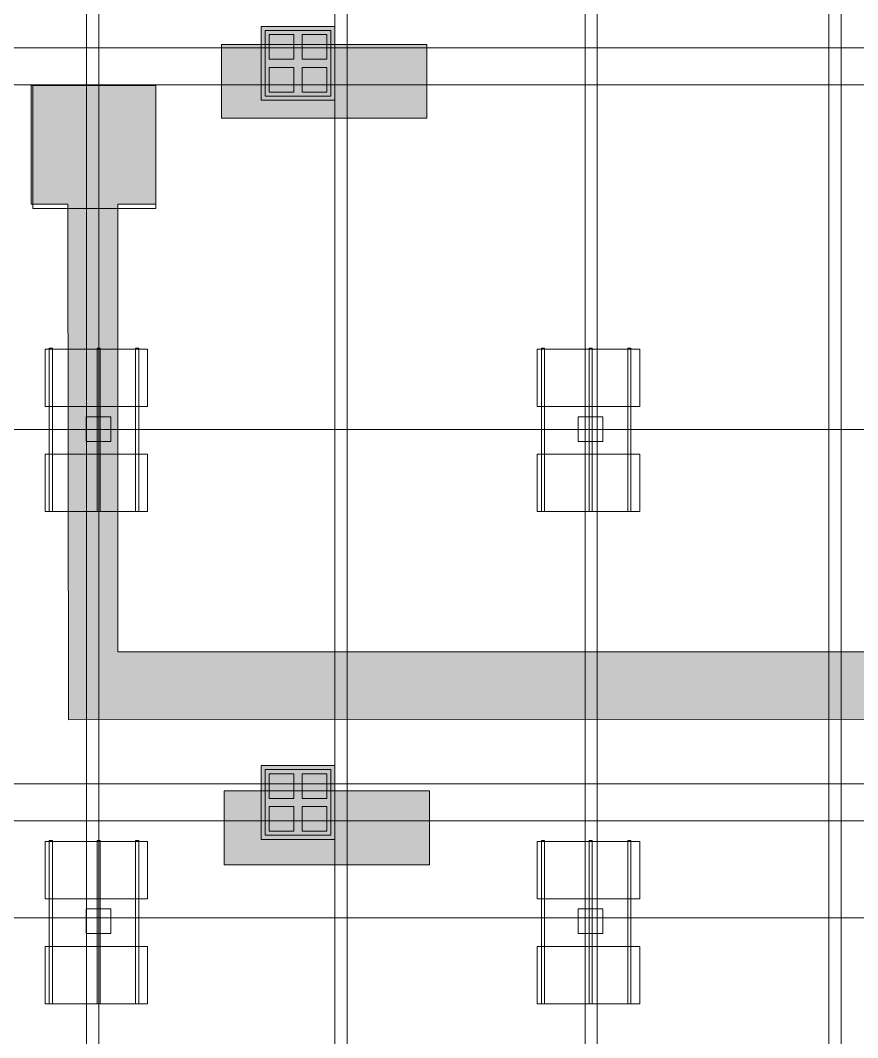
# Model space of a CAD drawing. Header units: inches. Extents: x -10671 to 1761, y -674 to 7170.
# Drawn here: x -9153.5 to -8745.6, y 3143.7 to 3639.2 of the extents above; entities that cross this region are included whole.
import ezdxf

# ---------------------------------------------------------------- set-up
doc = ezdxf.new("R2010")
doc.units = ezdxf.units.IN
doc.header["$LTSCALE"] = 19.2
doc.header["$MEASUREMENT"] = 0
for name, color, linetype, lineweight, true_color in [('DWG-bldg-utility box', 3, 'Continuous', 18, 0x00ff00), ('Venue-Ceiling-HVAC', 7, 'Continuous', 5, 0xbbbbbb), ('Venue-NO HANG ZONE', 7, 'Continuous', 15, 0xdd0000), ('Venue-Rigging Steel-High', 7, 'Continuous', 5, 0x800000), ('Venue-Rigging Steel-Low', 7, 'Continuous', 5, 0x0000dd)]:
    doc.layers.add(name, color=color, linetype=linetype, lineweight=lineweight, true_color=true_color)
for name, color, linetype, lineweight in [('Venue-Ceiling-Lights', 7, 'Continuous', 5), ('Venue-Ceiling-Lights Circuits', 7, 'Continuous', 5), ('Venue-Floor Pockets', 7, 'Continuous', 5)]:
    doc.layers.add(name, color=color, linetype=linetype, lineweight=lineweight)

# ---------------------------------------------------------------- blocks, each defined once
blk = doc.blocks.new('FLOORBOX')
at = {"layer": 'Venue-Floor Pockets', "linetype": 'Continuous', "lineweight": 0, "true_color": 0xaaaaaa}
blk.add_hatch(color=253, dxfattribs=at).paths.add_polyline_path([(-18, 18), (18, 18), (18, -18), (-18, -18)])
at = {"layer": 'Venue-Floor Pockets', "linetype": 'Continuous', "lineweight": 0, "true_color": 0xbbbbbb}
blk.add_hatch(color=9, dxfattribs=at).paths.add_polyline_path([(-16, 16), (16, 16), (16, -16), (-16, -16)])
at = {"layer": 'Venue-Floor Pockets', "linetype": 'Continuous', "lineweight": 0, "true_color": 0xdddddd}
for points in [[(-14, 14), (-2, 14), (-2, 2), (-14, 2)], [(2, 14), (14, 14), (14, 2), (2, 2)], [(-14, -2), (-2, -2), (-2, -14), (-14, -14)], [(2, -2), (14, -2), (14, -14), (2, -14)]]:
    blk.add_hatch(color=254, dxfattribs=at).paths.add_polyline_path(points)
at = {"layer": 'Venue-Floor Pockets', "color": 7, "linetype": 'Continuous', "lineweight": 5, "flags": 128}
for points in [[(-18, 18), (18, 18), (18, -18), (-18, -18)], [(-16, 16), (16, 16), (16, -16), (-16, -16)], [(-14, 14), (-2, 14), (-2, 2), (-14, 2)], [(2, 14), (14, 14), (14, 2), (2, 2)], [(-14, -2), (-2, -2), (-2, -14), (-14, -14)], [(2, -2), (14, -2), (14, -14), (2, -14)]]:
    blk.add_lwpolyline(points, close=True, dxfattribs=at)
blk = doc.blocks.new('Group-8-1')
at = {"layer": 'Venue-Ceiling-HVAC'}
for points in [[(-9147.45, 3547.52, 360.05), (-9147.45, 3547.52, 390.05), (-9147.45, 3607.52, 390.05), (-9147.45, 3607.52, 360.05)], [(-9147.45, 3607.52, 360.05), (-9147.45, 3607.52, 390.05), (-9087.45, 3607.52, 390.05), (-9087.45, 3607.52, 360.05)], [(-9147.45, 3547.52, 360.05), (-9147.45, 3607.52, 360.05), (-9087.45, 3607.52, 360.05), (-9087.45, 3547.52, 360.05)], [(-9147.45, 3547.52, 390.05), (-9147.45, 3607.52, 390.05), (-9087.45, 3607.52, 390.05), (-9087.45, 3547.52, 390.05)], [(-9087.45, 3607.52, 360.05), (-9087.45, 3607.52, 390.05), (-9087.45, 3547.52, 390.05), (-9087.45, 3547.52, 360.05)], [(-9087.45, 3547.52, 360.05), (-9087.45, 3547.52, 390.05), (-9147.45, 3547.52, 390.05), (-9147.45, 3547.52, 360.05)]]:
    blk.add_3dface(points, dxfattribs=at)
blk = doc.blocks.new('Group-10-1')
at = {"layer": 'Venue-Ceiling-HVAC'}
blk.add_blockref('Group-8-1', (0, 0), dxfattribs=at)
blk = doc.blocks.new('Group-25-1')
at = {"layer": 'Venue-Ceiling-Lights', "color": 7, "linetype": 'Continuous', "lineweight": 5}
for points in [[(-9141.5, 3399.93, 355.98), (-9141.5, 3399.93, 359.98), (-9141.5, 3427.93, 359.98), (-9141.5, 3427.93, 355.98)], [(-9141.5, 3427.93, 355.98), (-9141.5, 3427.93, 359.98), (-9091.5, 3427.93, 359.98), (-9091.5, 3427.93, 355.98)], [(-9091.5, 3427.93, 359.98), (-9141.5, 3427.93, 359.98), (-9141.5, 3399.93, 359.98), (-9091.5, 3399.93, 359.98)], [(-9091.5, 3399.93, 355.98), (-9141.5, 3399.93, 355.98), (-9141.5, 3427.93, 355.98), (-9091.5, 3427.93, 355.98)], [(-9091.5, 3427.93, 355.98), (-9091.5, 3427.93, 359.98), (-9091.5, 3399.93, 359.98), (-9091.5, 3399.93, 355.98)], [(-9091.5, 3399.93, 355.98), (-9091.5, 3399.93, 359.98), (-9141.5, 3399.93, 359.98), (-9141.5, 3399.93, 355.98)]]:
    blk.add_3dface(points, dxfattribs=at)
blk = doc.blocks.new('Group-26-1')
at = {"layer": 'Venue-Ceiling-Lights', "color": 7, "linetype": 'Continuous', "lineweight": 5}
for points in [[(-9097.35, 3399.93, 360.05), (-9097.35, 3399.93, 361.05), (-9097.35, 3479.51, 361.05), (-9097.35, 3479.51, 360.05)], [(-9097.35, 3479.51, 360.05), (-9097.35, 3479.51, 361.05), (-9095.85, 3479.51, 361.05), (-9095.85, 3479.51, 360.05)], [(-9095.85, 3479.51, 361.05), (-9097.35, 3479.51, 361.05), (-9097.35, 3399.93, 361.05), (-9095.85, 3399.93, 361.05)], [(-9095.85, 3399.93, 360.05), (-9097.35, 3399.93, 360.05), (-9097.35, 3479.51, 360.05), (-9095.85, 3479.51, 360.05)], [(-9095.85, 3479.51, 360.05), (-9095.85, 3479.51, 361.05), (-9095.85, 3399.93, 361.05), (-9095.85, 3399.93, 360.05)], [(-9095.85, 3399.93, 360.05), (-9095.85, 3399.93, 361.05), (-9097.35, 3399.93, 361.05), (-9097.35, 3399.93, 360.05)]]:
    blk.add_3dface(points, dxfattribs=at)
blk = doc.blocks.new('Group-27-1')
at = {"layer": 'Venue-Ceiling-Lights', "color": 7, "linetype": 'Continuous', "lineweight": 5}
for points in [[(-9116.17, 3399.93, 360.05), (-9116.17, 3399.93, 361.05), (-9116.17, 3479.51, 361.05), (-9116.17, 3479.51, 360.05)], [(-9116.17, 3479.51, 360.05), (-9116.17, 3479.51, 361.05), (-9114.67, 3479.51, 361.05), (-9114.67, 3479.51, 360.05)], [(-9114.67, 3479.51, 361.05), (-9116.17, 3479.51, 361.05), (-9116.17, 3399.93, 361.05), (-9114.67, 3399.93, 361.05)], [(-9114.67, 3399.93, 360.05), (-9116.17, 3399.93, 360.05), (-9116.17, 3479.51, 360.05), (-9114.67, 3479.51, 360.05)], [(-9114.67, 3479.51, 360.05), (-9114.67, 3479.51, 361.05), (-9114.67, 3399.93, 361.05), (-9114.67, 3399.93, 360.05)], [(-9114.67, 3399.93, 360.05), (-9114.67, 3399.93, 361.05), (-9116.17, 3399.93, 361.05), (-9116.17, 3399.93, 360.05)]]:
    blk.add_3dface(points, dxfattribs=at)
blk = doc.blocks.new('Group-28-1')
at = {"layer": 'Venue-Ceiling-Lights', "color": 7, "linetype": 'Continuous', "lineweight": 5}
for points in [[(-9139.44, 3399.93, 360.05), (-9139.44, 3399.93, 361.05), (-9139.44, 3479.51, 361.05), (-9139.44, 3479.51, 360.05)], [(-9139.44, 3479.51, 360.05), (-9139.44, 3479.51, 361.05), (-9137.94, 3479.51, 361.05), (-9137.94, 3479.51, 360.05)], [(-9137.94, 3479.51, 361.05), (-9139.44, 3479.51, 361.05), (-9139.44, 3399.93, 361.05), (-9137.94, 3399.93, 361.05)], [(-9137.94, 3399.93, 360.05), (-9139.44, 3399.93, 360.05), (-9139.44, 3479.51, 360.05), (-9137.94, 3479.51, 360.05)], [(-9137.94, 3479.51, 360.05), (-9137.94, 3479.51, 361.05), (-9137.94, 3399.93, 361.05), (-9137.94, 3399.93, 360.05)], [(-9137.94, 3399.93, 360.05), (-9137.94, 3399.93, 361.05), (-9139.44, 3399.93, 361.05), (-9139.44, 3399.93, 360.05)]]:
    blk.add_3dface(points, dxfattribs=at)
blk = doc.blocks.new('Group-29-1')
at = {"layer": 'Venue-Ceiling-Lights', "color": 7, "linetype": 'Continuous', "lineweight": 5}
for points in [[(-9141.5, 3451.08, 355.98), (-9141.5, 3451.08, 359.98), (-9141.5, 3479.08, 359.98), (-9141.5, 3479.08, 355.98)], [(-9141.5, 3479.08, 355.98), (-9141.5, 3479.08, 359.98), (-9091.5, 3479.08, 359.98), (-9091.5, 3479.08, 355.98)], [(-9091.5, 3479.08, 359.98), (-9141.5, 3479.08, 359.98), (-9141.5, 3451.08, 359.98), (-9091.5, 3451.08, 359.98)], [(-9091.5, 3451.08, 355.98), (-9141.5, 3451.08, 355.98), (-9141.5, 3479.08, 355.98), (-9091.5, 3479.08, 355.98)], [(-9091.5, 3479.08, 355.98), (-9091.5, 3479.08, 359.98), (-9091.5, 3451.08, 359.98), (-9091.5, 3451.08, 355.98)], [(-9091.5, 3451.08, 355.98), (-9091.5, 3451.08, 359.98), (-9141.5, 3451.08, 359.98), (-9141.5, 3451.08, 355.98)]]:
    blk.add_3dface(points, dxfattribs=at)
blk = doc.blocks.new('Group-30-1')
at = {"layer": 'Venue-Ceiling-Lights', "color": 7, "linetype": 'Continuous', "lineweight": 5}
for points in [[(-9121.45, 3446.16, 350), (-9121.45, 3446.16, 356), (-9109.45, 3446.16, 356), (-9109.45, 3446.16, 350)], [(-9121.45, 3434.16, 350), (-9121.45, 3434.16, 356), (-9121.45, 3446.16, 356), (-9121.45, 3446.16, 350)], [(-9109.45, 3446.16, 356), (-9121.45, 3446.16, 356), (-9121.45, 3434.16, 356), (-9109.45, 3434.16, 356)], [(-9109.45, 3434.16, 350), (-9121.45, 3434.16, 350), (-9121.45, 3446.16, 350), (-9109.45, 3446.16, 350)], [(-9109.45, 3446.16, 350), (-9109.45, 3446.16, 356), (-9109.45, 3434.16, 356), (-9109.45, 3434.16, 350)], [(-9109.45, 3434.16, 350), (-9109.45, 3434.16, 356), (-9121.45, 3434.16, 356), (-9121.45, 3434.16, 350)]]:
    blk.add_3dface(points, dxfattribs=at)
blk = doc.blocks.new('Group-31-1')
at = {"layer": 'Venue-Ceiling-Lights', "color": 7}
for name in ['Group-29-1', 'Group-28-1', 'Group-27-1', 'Group-26-1', 'Group-25-1']:
    blk.add_blockref(name, (0, 0), dxfattribs=at)
at = {"layer": 'Venue-Ceiling-Lights', "color": 1, "true_color": 0xff0000}
blk.add_blockref('Group-30-1', (0, 0), dxfattribs=at)
blk = doc.blocks.new('Group-32-1')
at = {"layer": 'Venue-Ceiling-Lights', "color": 7, "linetype": 'Continuous', "lineweight": 5}
for points in [[(-9141.5, 3160.18, 355.98), (-9141.5, 3160.18, 359.98), (-9141.5, 3188.18, 359.98), (-9141.5, 3188.18, 355.98)], [(-9141.5, 3188.18, 355.98), (-9141.5, 3188.18, 359.98), (-9091.5, 3188.18, 359.98), (-9091.5, 3188.18, 355.98)], [(-9091.5, 3188.18, 359.98), (-9141.5, 3188.18, 359.98), (-9141.5, 3160.18, 359.98), (-9091.5, 3160.18, 359.98)], [(-9091.5, 3160.18, 355.98), (-9141.5, 3160.18, 355.98), (-9141.5, 3188.18, 355.98), (-9091.5, 3188.18, 355.98)], [(-9091.5, 3188.18, 355.98), (-9091.5, 3188.18, 359.98), (-9091.5, 3160.18, 359.98), (-9091.5, 3160.18, 355.98)], [(-9091.5, 3160.18, 355.98), (-9091.5, 3160.18, 359.98), (-9141.5, 3160.18, 359.98), (-9141.5, 3160.18, 355.98)]]:
    blk.add_3dface(points, dxfattribs=at)
blk = doc.blocks.new('Group-33-1')
at = {"layer": 'Venue-Ceiling-Lights', "color": 7, "linetype": 'Continuous', "lineweight": 5}
for points in [[(-9097.35, 3160.18, 360.05), (-9097.35, 3160.18, 361.05), (-9097.35, 3239.77, 361.05), (-9097.35, 3239.77, 360.05)], [(-9097.35, 3239.77, 360.05), (-9097.35, 3239.77, 361.05), (-9095.85, 3239.77, 361.05), (-9095.85, 3239.77, 360.05)], [(-9095.85, 3239.77, 361.05), (-9097.35, 3239.77, 361.05), (-9097.35, 3160.18, 361.05), (-9095.85, 3160.18, 361.05)], [(-9095.85, 3160.18, 360.05), (-9097.35, 3160.18, 360.05), (-9097.35, 3239.77, 360.05), (-9095.85, 3239.77, 360.05)], [(-9095.85, 3239.77, 360.05), (-9095.85, 3239.77, 361.05), (-9095.85, 3160.18, 361.05), (-9095.85, 3160.18, 360.05)], [(-9095.85, 3160.18, 360.05), (-9095.85, 3160.18, 361.05), (-9097.35, 3160.18, 361.05), (-9097.35, 3160.18, 360.05)]]:
    blk.add_3dface(points, dxfattribs=at)
blk = doc.blocks.new('Group-34-1')
at = {"layer": 'Venue-Ceiling-Lights', "color": 7, "linetype": 'Continuous', "lineweight": 5}
for points in [[(-9116.17, 3160.18, 360.05), (-9116.17, 3160.18, 361.05), (-9116.17, 3239.77, 361.05), (-9116.17, 3239.77, 360.05)], [(-9116.17, 3239.77, 360.05), (-9116.17, 3239.77, 361.05), (-9114.67, 3239.77, 361.05), (-9114.67, 3239.77, 360.05)], [(-9114.67, 3239.77, 361.05), (-9116.17, 3239.77, 361.05), (-9116.17, 3160.18, 361.05), (-9114.67, 3160.18, 361.05)], [(-9114.67, 3160.18, 360.05), (-9116.17, 3160.18, 360.05), (-9116.17, 3239.77, 360.05), (-9114.67, 3239.77, 360.05)], [(-9114.67, 3239.77, 360.05), (-9114.67, 3239.77, 361.05), (-9114.67, 3160.18, 361.05), (-9114.67, 3160.18, 360.05)], [(-9114.67, 3160.18, 360.05), (-9114.67, 3160.18, 361.05), (-9116.17, 3160.18, 361.05), (-9116.17, 3160.18, 360.05)]]:
    blk.add_3dface(points, dxfattribs=at)
blk = doc.blocks.new('Group-35-1')
at = {"layer": 'Venue-Ceiling-Lights', "color": 7, "linetype": 'Continuous', "lineweight": 5}
for points in [[(-9139.44, 3160.18, 360.05), (-9139.44, 3160.18, 361.05), (-9139.44, 3239.77, 361.05), (-9139.44, 3239.77, 360.05)], [(-9139.44, 3239.77, 360.05), (-9139.44, 3239.77, 361.05), (-9137.94, 3239.77, 361.05), (-9137.94, 3239.77, 360.05)], [(-9137.94, 3239.77, 361.05), (-9139.44, 3239.77, 361.05), (-9139.44, 3160.18, 361.05), (-9137.94, 3160.18, 361.05)], [(-9137.94, 3160.18, 360.05), (-9139.44, 3160.18, 360.05), (-9139.44, 3239.77, 360.05), (-9137.94, 3239.77, 360.05)], [(-9137.94, 3239.77, 360.05), (-9137.94, 3239.77, 361.05), (-9137.94, 3160.18, 361.05), (-9137.94, 3160.18, 360.05)], [(-9137.94, 3160.18, 360.05), (-9137.94, 3160.18, 361.05), (-9139.44, 3160.18, 361.05), (-9139.44, 3160.18, 360.05)]]:
    blk.add_3dface(points, dxfattribs=at)
blk = doc.blocks.new('Group-36-1')
at = {"layer": 'Venue-Ceiling-Lights', "color": 7, "linetype": 'Continuous', "lineweight": 5}
for points in [[(-9141.5, 3211.33, 355.98), (-9141.5, 3211.33, 359.98), (-9141.5, 3239.33, 359.98), (-9141.5, 3239.33, 355.98)], [(-9141.5, 3239.33, 355.98), (-9141.5, 3239.33, 359.98), (-9091.5, 3239.33, 359.98), (-9091.5, 3239.33, 355.98)], [(-9091.5, 3239.33, 359.98), (-9141.5, 3239.33, 359.98), (-9141.5, 3211.33, 359.98), (-9091.5, 3211.33, 359.98)], [(-9091.5, 3211.33, 355.98), (-9141.5, 3211.33, 355.98), (-9141.5, 3239.33, 355.98), (-9091.5, 3239.33, 355.98)], [(-9091.5, 3239.33, 355.98), (-9091.5, 3239.33, 359.98), (-9091.5, 3211.33, 359.98), (-9091.5, 3211.33, 355.98)], [(-9091.5, 3211.33, 355.98), (-9091.5, 3211.33, 359.98), (-9141.5, 3211.33, 359.98), (-9141.5, 3211.33, 355.98)]]:
    blk.add_3dface(points, dxfattribs=at)
blk = doc.blocks.new('Group-37-1')
at = {"layer": 'Venue-Ceiling-Lights', "color": 7, "linetype": 'Continuous', "lineweight": 5}
for points in [[(-9121.45, 3206.41, 350), (-9121.45, 3206.41, 356), (-9109.45, 3206.41, 356), (-9109.45, 3206.41, 350)], [(-9121.45, 3194.41, 350), (-9121.45, 3194.41, 356), (-9121.45, 3206.41, 356), (-9121.45, 3206.41, 350)], [(-9109.45, 3206.41, 356), (-9121.45, 3206.41, 356), (-9121.45, 3194.41, 356), (-9109.45, 3194.41, 356)], [(-9109.45, 3194.41, 350), (-9121.45, 3194.41, 350), (-9121.45, 3206.41, 350), (-9109.45, 3206.41, 350)], [(-9109.45, 3206.41, 350), (-9109.45, 3206.41, 356), (-9109.45, 3194.41, 356), (-9109.45, 3194.41, 350)], [(-9109.45, 3194.41, 350), (-9109.45, 3194.41, 356), (-9121.45, 3194.41, 356), (-9121.45, 3194.41, 350)]]:
    blk.add_3dface(points, dxfattribs=at)
blk = doc.blocks.new('Group-38-1')
at = {"layer": 'Venue-Ceiling-Lights', "color": 7}
for name in ['Group-36-1', 'Group-35-1', 'Group-34-1', 'Group-33-1', 'Group-32-1']:
    blk.add_blockref(name, (0, 0), dxfattribs=at)
at = {"layer": 'Venue-Ceiling-Lights', "color": 1, "true_color": 0xff0000}
blk.add_blockref('Group-37-1', (0, 0), dxfattribs=at)
blk = doc.blocks.new('Group-130-1')
at = {"layer": 'Venue-Ceiling-Lights', "color": 7, "linetype": 'Continuous', "lineweight": 5}
for points in [[(-8901.75, 3399.93, 355.98), (-8901.75, 3399.93, 359.98), (-8901.75, 3427.93, 359.98), (-8901.75, 3427.93, 355.98)], [(-8901.75, 3427.93, 355.98), (-8901.75, 3427.93, 359.98), (-8851.75, 3427.93, 359.98), (-8851.75, 3427.93, 355.98)], [(-8851.75, 3427.93, 359.98), (-8901.75, 3427.93, 359.98), (-8901.75, 3399.93, 359.98), (-8851.75, 3399.93, 359.98)], [(-8851.75, 3399.93, 355.98), (-8901.75, 3399.93, 355.98), (-8901.75, 3427.93, 355.98), (-8851.75, 3427.93, 355.98)], [(-8851.75, 3427.93, 355.98), (-8851.75, 3427.93, 359.98), (-8851.75, 3399.93, 359.98), (-8851.75, 3399.93, 355.98)], [(-8851.75, 3399.93, 355.98), (-8851.75, 3399.93, 359.98), (-8901.75, 3399.93, 359.98), (-8901.75, 3399.93, 355.98)]]:
    blk.add_3dface(points, dxfattribs=at)
blk = doc.blocks.new('Group-131-1')
at = {"layer": 'Venue-Ceiling-Lights', "color": 7, "linetype": 'Continuous', "lineweight": 5}
for points in [[(-8857.6, 3399.93, 360.05), (-8857.6, 3399.93, 361.05), (-8857.6, 3479.51, 361.05), (-8857.6, 3479.51, 360.05)], [(-8857.6, 3479.51, 360.05), (-8857.6, 3479.51, 361.05), (-8856.1, 3479.51, 361.05), (-8856.1, 3479.51, 360.05)], [(-8856.1, 3479.51, 361.05), (-8857.6, 3479.51, 361.05), (-8857.6, 3399.93, 361.05), (-8856.1, 3399.93, 361.05)], [(-8856.1, 3399.93, 360.05), (-8857.6, 3399.93, 360.05), (-8857.6, 3479.51, 360.05), (-8856.1, 3479.51, 360.05)], [(-8856.1, 3479.51, 360.05), (-8856.1, 3479.51, 361.05), (-8856.1, 3399.93, 361.05), (-8856.1, 3399.93, 360.05)], [(-8856.1, 3399.93, 360.05), (-8856.1, 3399.93, 361.05), (-8857.6, 3399.93, 361.05), (-8857.6, 3399.93, 360.05)]]:
    blk.add_3dface(points, dxfattribs=at)
blk = doc.blocks.new('Group-132-1')
at = {"layer": 'Venue-Ceiling-Lights', "color": 7, "linetype": 'Continuous', "lineweight": 5}
for points in [[(-8876.42, 3399.93, 360.05), (-8876.42, 3399.93, 361.05), (-8876.42, 3479.51, 361.05), (-8876.42, 3479.51, 360.05)], [(-8876.42, 3479.51, 360.05), (-8876.42, 3479.51, 361.05), (-8874.92, 3479.51, 361.05), (-8874.92, 3479.51, 360.05)], [(-8874.92, 3479.51, 361.05), (-8876.42, 3479.51, 361.05), (-8876.42, 3399.93, 361.05), (-8874.92, 3399.93, 361.05)], [(-8874.92, 3399.93, 360.05), (-8876.42, 3399.93, 360.05), (-8876.42, 3479.51, 360.05), (-8874.92, 3479.51, 360.05)], [(-8874.92, 3479.51, 360.05), (-8874.92, 3479.51, 361.05), (-8874.92, 3399.93, 361.05), (-8874.92, 3399.93, 360.05)], [(-8874.92, 3399.93, 360.05), (-8874.92, 3399.93, 361.05), (-8876.42, 3399.93, 361.05), (-8876.42, 3399.93, 360.05)]]:
    blk.add_3dface(points, dxfattribs=at)
blk = doc.blocks.new('Group-133-1')
at = {"layer": 'Venue-Ceiling-Lights', "color": 7, "linetype": 'Continuous', "lineweight": 5}
for points in [[(-8899.69, 3399.93, 360.05), (-8899.69, 3399.93, 361.05), (-8899.69, 3479.51, 361.05), (-8899.69, 3479.51, 360.05)], [(-8899.69, 3479.51, 360.05), (-8899.69, 3479.51, 361.05), (-8898.19, 3479.51, 361.05), (-8898.19, 3479.51, 360.05)], [(-8898.19, 3479.51, 361.05), (-8899.69, 3479.51, 361.05), (-8899.69, 3399.93, 361.05), (-8898.19, 3399.93, 361.05)], [(-8898.19, 3399.93, 360.05), (-8899.69, 3399.93, 360.05), (-8899.69, 3479.51, 360.05), (-8898.19, 3479.51, 360.05)], [(-8898.19, 3479.51, 360.05), (-8898.19, 3479.51, 361.05), (-8898.19, 3399.93, 361.05), (-8898.19, 3399.93, 360.05)], [(-8898.19, 3399.93, 360.05), (-8898.19, 3399.93, 361.05), (-8899.69, 3399.93, 361.05), (-8899.69, 3399.93, 360.05)]]:
    blk.add_3dface(points, dxfattribs=at)
blk = doc.blocks.new('Group-134-1')
at = {"layer": 'Venue-Ceiling-Lights', "color": 7, "linetype": 'Continuous', "lineweight": 5}
for points in [[(-8901.75, 3451.08, 355.98), (-8901.75, 3451.08, 359.98), (-8901.75, 3479.08, 359.98), (-8901.75, 3479.08, 355.98)], [(-8901.75, 3479.08, 355.98), (-8901.75, 3479.08, 359.98), (-8851.75, 3479.08, 359.98), (-8851.75, 3479.08, 355.98)], [(-8851.75, 3479.08, 359.98), (-8901.75, 3479.08, 359.98), (-8901.75, 3451.08, 359.98), (-8851.75, 3451.08, 359.98)], [(-8851.75, 3451.08, 355.98), (-8901.75, 3451.08, 355.98), (-8901.75, 3479.08, 355.98), (-8851.75, 3479.08, 355.98)], [(-8851.75, 3479.08, 355.98), (-8851.75, 3479.08, 359.98), (-8851.75, 3451.08, 359.98), (-8851.75, 3451.08, 355.98)], [(-8851.75, 3451.08, 355.98), (-8851.75, 3451.08, 359.98), (-8901.75, 3451.08, 359.98), (-8901.75, 3451.08, 355.98)]]:
    blk.add_3dface(points, dxfattribs=at)
blk = doc.blocks.new('Group-135-1')
at = {"layer": 'Venue-Ceiling-Lights', "color": 7, "linetype": 'Continuous', "lineweight": 5}
for points in [[(-8881.7, 3446.16, 350), (-8881.7, 3446.16, 356), (-8869.7, 3446.16, 356), (-8869.7, 3446.16, 350)], [(-8881.7, 3434.16, 350), (-8881.7, 3434.16, 356), (-8881.7, 3446.16, 356), (-8881.7, 3446.16, 350)], [(-8869.7, 3446.16, 356), (-8881.7, 3446.16, 356), (-8881.7, 3434.16, 356), (-8869.7, 3434.16, 356)], [(-8869.7, 3434.16, 350), (-8881.7, 3434.16, 350), (-8881.7, 3446.16, 350), (-8869.7, 3446.16, 350)], [(-8869.7, 3446.16, 350), (-8869.7, 3446.16, 356), (-8869.7, 3434.16, 356), (-8869.7, 3434.16, 350)], [(-8869.7, 3434.16, 350), (-8869.7, 3434.16, 356), (-8881.7, 3434.16, 356), (-8881.7, 3434.16, 350)]]:
    blk.add_3dface(points, dxfattribs=at)
blk = doc.blocks.new('Group-136-1')
at = {"layer": 'Venue-Ceiling-Lights', "color": 7}
for name in ['Group-134-1', 'Group-133-1', 'Group-132-1', 'Group-131-1', 'Group-130-1']:
    blk.add_blockref(name, (0, 0), dxfattribs=at)
at = {"layer": 'Venue-Ceiling-Lights', "color": 1, "true_color": 0xff0000}
blk.add_blockref('Group-135-1', (0, 0), dxfattribs=at)
blk = doc.blocks.new('Group-137-1')
at = {"layer": 'Venue-Ceiling-Lights', "color": 7, "linetype": 'Continuous', "lineweight": 5}
for points in [[(-8901.75, 3160.18, 355.98), (-8901.75, 3160.18, 359.98), (-8901.75, 3188.18, 359.98), (-8901.75, 3188.18, 355.98)], [(-8901.75, 3188.18, 355.98), (-8901.75, 3188.18, 359.98), (-8851.75, 3188.18, 359.98), (-8851.75, 3188.18, 355.98)], [(-8851.75, 3188.18, 359.98), (-8901.75, 3188.18, 359.98), (-8901.75, 3160.18, 359.98), (-8851.75, 3160.18, 359.98)], [(-8851.75, 3160.18, 355.98), (-8901.75, 3160.18, 355.98), (-8901.75, 3188.18, 355.98), (-8851.75, 3188.18, 355.98)], [(-8851.75, 3188.18, 355.98), (-8851.75, 3188.18, 359.98), (-8851.75, 3160.18, 359.98), (-8851.75, 3160.18, 355.98)], [(-8851.75, 3160.18, 355.98), (-8851.75, 3160.18, 359.98), (-8901.75, 3160.18, 359.98), (-8901.75, 3160.18, 355.98)]]:
    blk.add_3dface(points, dxfattribs=at)
blk = doc.blocks.new('Group-138-1')
at = {"layer": 'Venue-Ceiling-Lights', "color": 7, "linetype": 'Continuous', "lineweight": 5}
for points in [[(-8857.6, 3160.18, 360.05), (-8857.6, 3160.18, 361.05), (-8857.6, 3239.77, 361.05), (-8857.6, 3239.77, 360.05)], [(-8857.6, 3239.77, 360.05), (-8857.6, 3239.77, 361.05), (-8856.1, 3239.77, 361.05), (-8856.1, 3239.77, 360.05)], [(-8856.1, 3239.77, 361.05), (-8857.6, 3239.77, 361.05), (-8857.6, 3160.18, 361.05), (-8856.1, 3160.18, 361.05)], [(-8856.1, 3160.18, 360.05), (-8857.6, 3160.18, 360.05), (-8857.6, 3239.77, 360.05), (-8856.1, 3239.77, 360.05)], [(-8856.1, 3239.77, 360.05), (-8856.1, 3239.77, 361.05), (-8856.1, 3160.18, 361.05), (-8856.1, 3160.18, 360.05)], [(-8856.1, 3160.18, 360.05), (-8856.1, 3160.18, 361.05), (-8857.6, 3160.18, 361.05), (-8857.6, 3160.18, 360.05)]]:
    blk.add_3dface(points, dxfattribs=at)
blk = doc.blocks.new('Group-139-1')
at = {"layer": 'Venue-Ceiling-Lights', "color": 7, "linetype": 'Continuous', "lineweight": 5}
for points in [[(-8876.42, 3160.18, 360.05), (-8876.42, 3160.18, 361.05), (-8876.42, 3239.77, 361.05), (-8876.42, 3239.77, 360.05)], [(-8876.42, 3239.77, 360.05), (-8876.42, 3239.77, 361.05), (-8874.92, 3239.77, 361.05), (-8874.92, 3239.77, 360.05)], [(-8874.92, 3239.77, 361.05), (-8876.42, 3239.77, 361.05), (-8876.42, 3160.18, 361.05), (-8874.92, 3160.18, 361.05)], [(-8874.92, 3160.18, 360.05), (-8876.42, 3160.18, 360.05), (-8876.42, 3239.77, 360.05), (-8874.92, 3239.77, 360.05)], [(-8874.92, 3239.77, 360.05), (-8874.92, 3239.77, 361.05), (-8874.92, 3160.18, 361.05), (-8874.92, 3160.18, 360.05)], [(-8874.92, 3160.18, 360.05), (-8874.92, 3160.18, 361.05), (-8876.42, 3160.18, 361.05), (-8876.42, 3160.18, 360.05)]]:
    blk.add_3dface(points, dxfattribs=at)
blk = doc.blocks.new('Group-140-1')
at = {"layer": 'Venue-Ceiling-Lights', "color": 7, "linetype": 'Continuous', "lineweight": 5}
for points in [[(-8899.69, 3160.18, 360.05), (-8899.69, 3160.18, 361.05), (-8899.69, 3239.77, 361.05), (-8899.69, 3239.77, 360.05)], [(-8899.69, 3239.77, 360.05), (-8899.69, 3239.77, 361.05), (-8898.19, 3239.77, 361.05), (-8898.19, 3239.77, 360.05)], [(-8898.19, 3239.77, 361.05), (-8899.69, 3239.77, 361.05), (-8899.69, 3160.18, 361.05), (-8898.19, 3160.18, 361.05)], [(-8898.19, 3160.18, 360.05), (-8899.69, 3160.18, 360.05), (-8899.69, 3239.77, 360.05), (-8898.19, 3239.77, 360.05)], [(-8898.19, 3239.77, 360.05), (-8898.19, 3239.77, 361.05), (-8898.19, 3160.18, 361.05), (-8898.19, 3160.18, 360.05)], [(-8898.19, 3160.18, 360.05), (-8898.19, 3160.18, 361.05), (-8899.69, 3160.18, 361.05), (-8899.69, 3160.18, 360.05)]]:
    blk.add_3dface(points, dxfattribs=at)
blk = doc.blocks.new('Group-141-1')
at = {"layer": 'Venue-Ceiling-Lights', "color": 7, "linetype": 'Continuous', "lineweight": 5}
for points in [[(-8901.75, 3211.33, 355.98), (-8901.75, 3211.33, 359.98), (-8901.75, 3239.33, 359.98), (-8901.75, 3239.33, 355.98)], [(-8901.75, 3239.33, 355.98), (-8901.75, 3239.33, 359.98), (-8851.75, 3239.33, 359.98), (-8851.75, 3239.33, 355.98)], [(-8851.75, 3239.33, 359.98), (-8901.75, 3239.33, 359.98), (-8901.75, 3211.33, 359.98), (-8851.75, 3211.33, 359.98)], [(-8851.75, 3211.33, 355.98), (-8901.75, 3211.33, 355.98), (-8901.75, 3239.33, 355.98), (-8851.75, 3239.33, 355.98)], [(-8851.75, 3239.33, 355.98), (-8851.75, 3239.33, 359.98), (-8851.75, 3211.33, 359.98), (-8851.75, 3211.33, 355.98)], [(-8851.75, 3211.33, 355.98), (-8851.75, 3211.33, 359.98), (-8901.75, 3211.33, 359.98), (-8901.75, 3211.33, 355.98)]]:
    blk.add_3dface(points, dxfattribs=at)
blk = doc.blocks.new('Group-142-1')
at = {"layer": 'Venue-Ceiling-Lights', "color": 7, "linetype": 'Continuous', "lineweight": 5}
for points in [[(-8881.7, 3206.41, 350), (-8881.7, 3206.41, 356), (-8869.7, 3206.41, 356), (-8869.7, 3206.41, 350)], [(-8881.7, 3194.41, 350), (-8881.7, 3194.41, 356), (-8881.7, 3206.41, 356), (-8881.7, 3206.41, 350)], [(-8869.7, 3206.41, 356), (-8881.7, 3206.41, 356), (-8881.7, 3194.41, 356), (-8869.7, 3194.41, 356)], [(-8869.7, 3194.41, 350), (-8881.7, 3194.41, 350), (-8881.7, 3206.41, 350), (-8869.7, 3206.41, 350)], [(-8869.7, 3206.41, 350), (-8869.7, 3206.41, 356), (-8869.7, 3194.41, 356), (-8869.7, 3194.41, 350)], [(-8869.7, 3194.41, 350), (-8869.7, 3194.41, 356), (-8881.7, 3194.41, 356), (-8881.7, 3194.41, 350)]]:
    blk.add_3dface(points, dxfattribs=at)
blk = doc.blocks.new('Group-143-1')
at = {"layer": 'Venue-Ceiling-Lights', "color": 7}
for name in ['Group-141-1', 'Group-140-1', 'Group-139-1', 'Group-138-1', 'Group-137-1']:
    blk.add_blockref(name, (0, 0), dxfattribs=at)
at = {"layer": 'Venue-Ceiling-Lights', "color": 1, "true_color": 0xff0000}
blk.add_blockref('Group-142-1', (0, 0), dxfattribs=at)

msp = doc.modelspace()

# ---------------------------------------------------------------- hatches: boundary and pattern name
at = {"layer": 'Venue-Ceiling-HVAC', "linetype": 'Continuous', "lineweight": 0, "true_color": 0xbbbbbb}
msp.add_hatch(color=9, dxfattribs=at).paths.add_polyline_path([(-9130.05, 3298.51), (-9130.45, 3549.75), (-9148.2, 3549.75), (-9148.2, 3607.52), (-9087.49, 3607.52), (-9087.49, 3549.75), (-9106.04, 3549.75), (-9106.04, 3331.57), (-8597.21, 3331.57), (-8597.21, 3546.64), (-8614, 3546.64), (-8614, 3609.77), (-8553.96, 3609.77), (-8553.96, 3546.54), (-8573.27, 3546.54), (-8573.27, 3333.55), (-8043.26, 3333.55), (-8043.26, 3547.23), (-8062.45, 3547.23), (-8062.45, 3607.05), (-8002.49, 3607.02), (-8002.49, 3547.09), (-8020.51, 3547.09), (-8020.51, 3333.54), (-7490.93, 3333.54), (-7490.93, 3547.51), (-7509.78, 3547.51), (-7509.78, 3607.69), (-7449.78, 3607.69), (-7449.78, 3547.63), (-7467.8, 3547.63), (-7467.8, 3333.6), (-6956.37, 3333.59), (-6956.47, 3545.19), (-6975.25, 3545.2), (-6975.15, 3605.25), (-6915.19, 3605.25), (-6915.19, 3545.29), (-6933.49, 3545.29), (-6933.43, 3333.42), (-6452.07, 3334.3), (-6452.07, 3551.08), (-6470.84, 3551.08), (-6470.84, 3611.08), (-6410.84, 3611.08), (-6410.84, 3551.08), (-6429.09, 3551.08), (-6429.03, 3333.63), (-6297.67, 3333.91), (-6297.74, 3299.1)])
at = {"layer": 'Venue-NO HANG ZONE', "linetype": 'Continuous', "lineweight": 0}
for points in [[(-9055.49, 3591.52), (-9055.49, 3627.52), (-8955.49, 3627.52), (-8955.49, 3591.52)], [(-9054.17, 3227.9), (-9054.17, 3263.9), (-8954.17, 3263.9), (-8954.17, 3227.9)]]:
    msp.add_hatch(color=7, dxfattribs=at).paths.add_polyline_path(points)

# ---------------------------------------------------------------- linework, layer by layer
at = {"layer": 'Venue-Ceiling-HVAC', "flags": 128}
msp.add_lwpolyline([(-6297.74, 3299.1), (-9130.05, 3298.51), (-9130.45, 3549.75), (-9148.2, 3549.75), (-9148.2, 3607.52), (-9087.49, 3607.52), (-9087.49, 3549.75), (-9106.04, 3549.75), (-9106.04, 3331.57), (-8597.21, 3331.57), (-8597.21, 3546.64), (-8614, 3546.64), (-8614, 3609.77), (-8553.96, 3609.77), (-8553.96, 3546.54), (-8573.27, 3546.54), (-8573.27, 3333.55), (-8043.26, 3333.55)], dxfattribs=at)
at = {"layer": 'Venue-Ceiling-Lights Circuits', "color": 7, "linetype": 'Continuous', "lineweight": 5}
for p, q in [((-9940.79, 3439.89), (-6227.6, 3439.89)), ((-9940.79, 3202.05), (-6227.6, 3202.05))]:
    msp.add_line(p, q, dxfattribs=at)
at = {"layer": 'Venue-NO HANG ZONE', "flags": 128}
for points in [[(-9055.49, 3591.52), (-9055.49, 3627.52), (-8955.49, 3627.52), (-8955.49, 3591.52)], [(-9054.17, 3227.9), (-9054.17, 3263.9), (-8954.17, 3263.9), (-8954.17, 3227.9)]]:
    msp.add_lwpolyline(points, close=True, dxfattribs=at)
at = {"layer": 'Venue-Rigging Steel-High'}
for p, q in [((-9121.35, 397.51), (-9121.35, 3975.51)), ((-9115.35, 397.51), (-9115.35, 3975.51)), ((-9000.34, 397.51), (-9000.34, 3975.62)), ((-9000.34, 397.51), (-9000.34, 3975.62)), ((-8994.34, 397.51), (-8994.34, 3975.62)), ((-8994.34, 397.51), (-8994.34, 3975.62)), ((-8878.44, 397.51), (-8878.44, 3975.62)), ((-8872.44, 397.51), (-8872.44, 3975.62)), ((-8759.69, 397.51), (-8759.69, 3975.62)), ((-8753.69, 397.51), (-8753.69, 3975.62))]:
    msp.add_line(p, q, dxfattribs=at)
at = {"layer": 'Venue-Rigging Steel-Low'}
for p, q in [((-6848.73, 3625.86), (-9347.48, 3625.86)), ((-6848.73, 3607.86), (-9347.48, 3607.86)), ((-6848.73, 3267.4), (-9347.48, 3267.4)), ((-6848.73, 3249.4), (-9347.48, 3249.4))]:
    msp.add_line(p, q, dxfattribs=at)

# ---------------------------------------------------------------- block references
at = {"layer": 'DWG-bldg-utility box', "rotation": 90}
for p in [(-9018.26, 3618.29), (-9018.26, 3258.29)]:
    msp.add_blockref('FLOORBOX', p, dxfattribs=at)
at = {"layer": 'Venue-Ceiling-HVAC'}
msp.add_blockref('Group-10-1', (0, 0), dxfattribs=at)
at = {"layer": 'Venue-Ceiling-Lights', "color": 7}
for name in ['Group-31-1', 'Group-136-1', 'Group-38-1', 'Group-143-1']:
    msp.add_blockref(name, (0, 0), dxfattribs=at)

doc.saveas('drawing.dxf')
